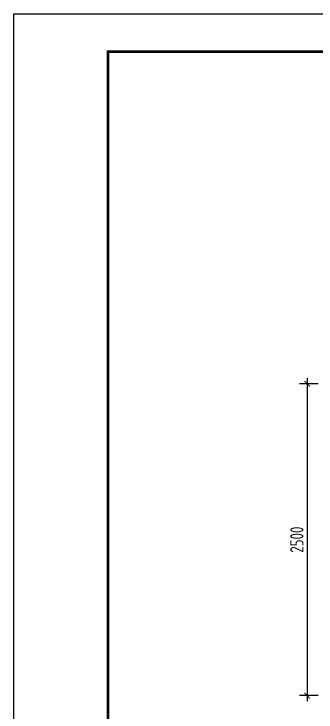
# Model space of a CAD drawing. Extents: x 2969 to 3809, y -1283 to -33.
# Drawn here: x 2969.5 to 3049.7, y -859.8 to -674.4 of the extents above; entities that cross this region are included whole.
import ezdxf

# ---------------------------------------------------------------- set-up
doc = ezdxf.new("R2010")
doc.units = 0
doc.header["$LTSCALE"] = 10
doc.layers.add('0-TK', color=7, linetype='Continuous')
doc.layers.add('尺寸标注', color=1, linetype='Continuous')
doc.styles.add('GJ', font='tssdeng.shx', dxfattribs={"width": 0.75, "bigfont": 'hztxt.shx'})
doc.styles.get("Standard").update_dxf_attribs({"font": 'tssdeng.shx', "width": 0.7, "bigfont": 'hztxt.shx'})
doc.dimstyles.get("Standard").update_dxf_attribs({"dimtxt": 3.5, "dimasz": 1.5, "dimexe": 2, "dimexo": 0, "dimgap": 1, "dimtad": 1, "dimdec": 0, "dimlfac": 10, "dimzin": 0, "dimdsep": 46, "dimtxsty": 'Standard', "dimblk": 'ARCHTICK', "dimcen": 0.09, "dimclrd": 256, "dimclre": 256, "dimclrt": 256, "dimadec": 0, "dimazin": 0, "dimtfac": 1, "dimtdec": 0, "dimtofl": 0, "dimtmove": 0, "dimatfit": 3, "dimfxl": 1, "dimtolj": 1, "dimtzin": 0, "dimlwe": -1, "dimarcsym": 0})

# ---------------------------------------------------------------- blocks, each defined once
blk = doc.blocks.new('_ArchTick')
at = {"color": 0, "linetype": 'ByBlock', "const_width": 0.15}
blk.add_lwpolyline([(-0.5, -0.5), (0.5, 0.5)], dxfattribs=at)
blk = doc.blocks.new('*D8')
at = {"layer": 'Defpoints', "color": 0, "transparency": 16777216}
for p in [(3052.19, -772.62), (3047.31, -855.48), (3052.19, -855.48)]:
    blk.add_point(p, dxfattribs=at)
at = {"layer": '尺寸标注', "lineweight": -2, "transparency": 16777216}
blk.add_line((3047.31, -771.12), (3047.31, -856.98), dxfattribs=at)
at = {"layer": '尺寸标注', "transparency": 16777216}
for p, q in [((3050.19, -772.62), (3045.31, -772.62)), ((3050.19, -855.48), (3045.31, -855.48))]:
    blk.add_line(p, q, dxfattribs=at)
at = {"layer": '尺寸标注', "lineweight": -2, "transparency": 16777216, "xscale": 1.5, "yscale": 1.5, "zscale": 1.5}
for p, rotation in [((3047.31, -772.62), 90), ((3047.31, -855.48), 270)]:
    blk.add_blockref('_ArchTick', p, dxfattribs=dict(at, rotation=rotation))
at = {"layer": '尺寸标注', "transparency": 16777216, "insert": (3044.56, -814.05), "char_height": 3.5, "attachment_point": 5, "rotation": 90, "style": 'GJ'}
blk.add_mtext('\\A1;2500', dxfattribs=at)

msp = doc.modelspace()

# ---------------------------------------------------------------- linework, layer by layer
at = {"linetype": 'Continuous', "const_width": 0.7}
msp.add_lwpolyline([(2994.454, -684.384), (3379.454, -684.384), (3379.454, -961.384), (2994.454, -961.384)], close=True, dxfattribs=at)
at = {"layer": '0-TK'}
msp.add_lwpolyline([(2969.454, -674.384), (3389.454, -674.384), (3389.454, -971.384), (2969.454, -971.384)], close=True, dxfattribs=at)

# ---------------------------------------------------------------- dimensions: what is measured, and where the dimension line sits
at = {"layer": '尺寸标注'}
dim = msp.add_aligned_dim(p1=(3052.19, -772.623), p2=(3052.19, -855.481), distance=-4.88, text='2500', dimstyle='Standard', override={"dimexo": 2, "dimgap": 1, "dimtoh": 0, "dimdec": 0, "dimlfac": 20, "dimtxsty": 'GJ', "dimcen": 1.5, "dimdle": 1.5, "dimtdec": 0, "dimtmove": 2, "dimatfit": 2, "dimfxl": 0.7}, dxfattribs=at)
dim.commit()
dim.dimension.update_dxf_attribs({"geometry": '*D8', "text_midpoint": (3044.56, -814.052)})

doc.saveas('drawing.dxf')
